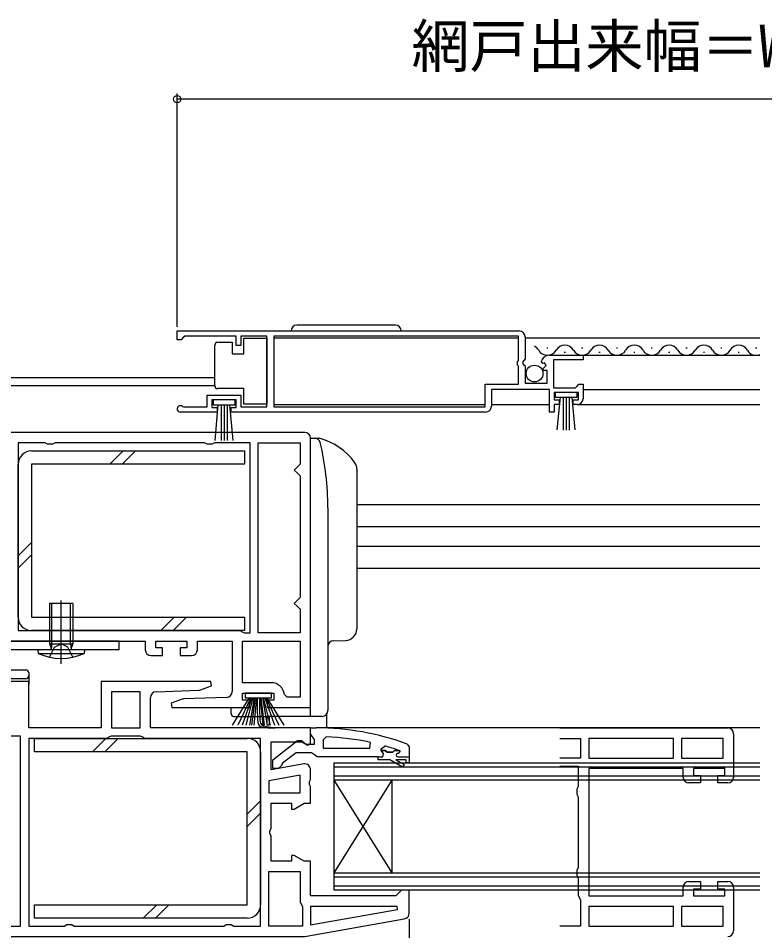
# Model space of a CAD drawing. Units: millimetres, scale not verified. Extents: x -526 to 524, y -783 to 779.
# Drawn here: x -19.7 to 109, y -476.3 to -318.8 of the extents above; entities that cross this region are included whole.
import ezdxf
from ezdxf.enums import TextEntityAlignment as Align

# ---------------------------------------------------------------- set-up
doc = ezdxf.new("R2010")
doc.units = ezdxf.units.MM
doc.header["$LTSCALE"] = 4
for name, color, linetype in [('0-2_YKK_11', 7, 'Continuous'), ('0-3_YKK_11E', 7, 'Continuous'), ('0-4_YKK_12', 2, 'Continuous'), ('0-5_YKK_13', 4, 'Continuous'), ('0-7_YKK_D', 6, 'Continuous')]:
    doc.layers.add(name, color=color, linetype=linetype)
doc.styles.add('ＭＳ ゴシック', font='')
doc.styles.get('ＭＳ ゴシック').set_extended_font_data('MS Gothic')

msp = doc.modelspace()

# ---------------------------------------------------------------- linework, layer by layer
at = {"layer": '0-2_YKK_11'}
for p, q in [((7.68, -372.8), (66.68, -372.8)), ((4.043, -435.066), (11.42, -434.809)), ((16.213, -436.034), (8.837, -436.291))]:
    msp.add_line(p, q, dxfattribs=at)
for points in [[(8.584, -385.829), (8.777, -385.9), (12.88, -385.9), (12.88, -383.9), (18.68, -383.9), (18.68, -385.9), (23.177, -385.9), (23.177, -373.7), (18.68, -373.7), (18.68, -375.3), (17.88, -375.3), (17.88, -373.7), (8.98, -373.7), (8.68, -374), (8.38, -374.3), (7.68, -374.3), (7.68, -372.8)], [(67.68, -373.8), (67.68, -377.631), (67.226, -378.171), (67.38, -378.5), (67.68, -378.8), (67.68, -381.8), (71.48, -381.8), (71.48, -379.6), (70.862, -379.6), (70.755, -379.341), (71.321, -378.776), (71.05, -378.308), (70.731, -378.393), (70.48, -378.182)], [(71.775, -377), (77.68, -377), (77.68, -377.8), (72.58, -377.8), (72.58, -382.6), (76.38, -382.6), (76.68, -382.3), (76.98, -382), (77.68, -382), (77.68, -384.5)], [(76.68, -385.5), (75.98, -385.5), (75.98, -384.7), (76.88, -384.7), (76.88, -383.4), (72.68, -383.4), (72.68, -384.7), (73.58, -384.7), (73.58, -385.5), (72.68, -385.5), (72.68, -386.8), (71.88, -386.8), (71.88, -382.9), (61.88, -382.9), (61.88, -385.8)], [(60.88, -386.8), (16.98, -386.8), (16.98, -386), (17.88, -386), (17.88, -384.7), (13.68, -384.7), (13.68, -386), (14.58, -386), (14.58, -386.8), (8.23, -386.8)], [(29.679, -390.3), (-28.321, -390.3), (-28.321, -392.995), (-27.806, -393.28), (-26.878, -392.7), (-21.521, -392.7), (-21.521, -397.507), (-27.148, -396.515)], [(8.53, -436.351), (6.626, -437.044), (6.759, -437.8), (20.179, -437.8), (20.179, -436.5), (18.979, -436.5), (18.979, -435.3), (24.379, -435.3), (24.379, -436.5), (23.179, -436.5), (23.179, -437.8), (30.679, -437.8), (30.679, -391.3)], [(-44.495, -423.272), (-27.321, -426.3), (2.179, -426.3), (2.179, -427.8)], [(3.179, -428.8), (5.179, -428.8), (5.179, -427.5), (3.979, -427.5), (3.979, -426.3), (9.379, -426.3), (9.379, -427.5), (8.179, -427.5), (8.179, -428.8), (10.179, -428.8)], [(11.179, -427.8), (11.179, -426.3), (17.179, -426.3), (17.179, -435.034)], [(18.979, -426.3), (28.879, -426.3), (28.879, -436), (26.679, -436), (26.181, -435.554)], [(23.895, -433.5), (18.979, -433.5), (18.979, -426.3)], [(11.727, -434.749), (13.631, -434.056), (13.498, -433.3), (-5.422, -433.3), (-5.422, -441.3), (-17.922, -441.3), (-17.922, -433.3), (-28.322, -433.3), (-28.322, -476.3)], [(29.505, -447.515), (23.878, -448.507), (23.878, -443.7), (29.235, -443.7), (30.163, -444.28), (30.678, -443.995), (30.678, -441.3), (3.078, -441.3), (3.078, -436.066)], [(29.576, -443.896), (29.976, -444.096), (31.377, -444.096), (31.377, -443.296), (31.027, -442.819), (30.677, -442.342), (30.677, -441.296), (31.677, -441.296)], [(42.377, -446.296), (31.831, -446.296), (31.354, -445.946), (30.877, -445.596), (28.18, -445.596), (25.87, -447.401), (25.677, -447.795), (25.177, -448.296), (24.177, -448.296), (24.177, -446.819), (28.159, -443.709)], [(33.398, -442.832), (32.877, -443.331), (32.877, -444.796)], [(32.877, -444.796), (40.93, -444.796), (41.036, -443.807)], [(47.349, -444.074), (47.677, -444.544), (47.677, -447.296), (47.177, -447.296), (47.177, -446.796), (45.377, -446.796), (46.821, -447.629), (46.571, -448.062), (44.377, -446.796), (42.377, -446.796), (42.377, -446.296), (43.177, -446.296), (43.252, -445.705), (42.877, -445.221), (42.877, -445.196), (42.877, -444.9), (43.511, -444.419)], [(45.942, -445.169), (45.994, -445.196), (45.171, -445.196), (44.873, -445.458), (43.881, -445.458), (43.584, -445.196), (42.877, -445.196), (43.584, -445.196), (43.881, -445.458), (44.873, -445.458), (45.171, -445.196), (46.077, -445.196), (46.077, -445.396), (45.777, -445.696)], [(45.777, -446.296), (47.677, -446.296), (47.677, -447.296), (47.177, -447.296), (47.177, -446.796), (45.377, -446.796), (46.821, -447.629), (46.571, -448.062), (44.377, -446.796), (42.377, -446.796), (42.377, -446.296)], [(47.678, -473.287), (47.678, -469.3), (46.378, -469.3), (45.878, -469.8), (45.378, -470.3), (30.678, -470.3), (30.678, -464.3), (29.61, -464.3), (27.878, -463.3), (27.378, -463.3), (27.378, -464.3), (23.878, -464.3), (23.878, -459.924), (23.691, -459.534), (23.691, -459.066), (23.878, -458.675), (23.878, -454.3), (27.378, -454.3), (27.378, -455.3), (27.878, -455.3), (29.61, -454.3), (30.678, -454.3), (30.678, -451.424), (30.491, -451.034), (30.491, -450.566), (30.678, -450.175), (30.678, -448.5)], [(-27.322, -477.3), (29.678, -477.3), (46.852, -474.272)]]:
    msp.add_lwpolyline(points, dxfattribs=at)
for points in [[(66.58, -373.7), (24.377, -373.7), (24.377, -385.9), (60.78, -385.9), (60.78, -382), (66.58, -382), (66.58, -378.9), (66.38, -378.7), (66.38, -378.1), (66.58, -377.9)], [(-19.721, -424.5), (18.479, -424.5), (18.879, -424.7), (19.279, -424.9), (20.279, -424.9), (20.279, -392.1), (14.145, -392.1), (13.712, -392.35), (12.846, -392.35), (12.413, -392.1), (-13.355, -392.1), (-13.788, -392.35), (-14.654, -392.35), (-15.087, -392.1), (-19.721, -392.1)], [(21.679, -424.9), (21.679, -392.1), (28.879, -392.1), (28.879, -395.8), (28.379, -396.3), (27.879, -396.8), (28.379, -397.3), (28.879, -397.8), (28.879, -418.8), (28.379, -419.3), (27.879, -419.8), (28.379, -420.3), (28.879, -420.8), (28.879, -424.9)], [(1.278, -441.3), (1.278, -435.1), (-3.622, -435.1), (-3.622, -441.3)], [(-19.322, -475.5), (-19.322, -442.7), (-26.522, -442.7), (-26.522, -475.5)], [(22.078, -475.5), (22.078, -443.1), (2.178, -443.1), (1.778, -442.9), (1.378, -442.7), (-3.722, -442.7), (-4.122, -442.9), (-4.522, -443.1), (-17.922, -443.1), (-17.922, -475.5), (-11.788, -475.5), (-11.355, -475.25), (-10.489, -475.25), (-10.056, -475.5), (15.712, -475.5), (16.145, -475.25), (17.011, -475.25), (17.444, -475.5)], [(28.878, -449.453), (23.478, -450.406), (23.478, -452.5), (28.878, -452.5)], [(23.478, -475.5), (23.478, -466.1), (28.878, -466.1), (28.878, -471.3), (29.078, -471.7), (29.278, -472.1), (29.278, -475.5)], [(30.678, -475.296), (45.696, -472.648), (45.648, -472.1), (30.678, -472.1)]]:
    msp.add_lwpolyline(points, close=True, dxfattribs=at)
for centre, radius, start, end in [((66.68, -373.8), 1, 0.00001, 89.99999), ((71.775, -378.3), 1.3, 89.99998, 174.7841), ((8.23, -386.25), 0.55, 49.88058, 269.99997), ((76.68, -384.5), 1, 270.00001, 359.99999), ((60.88, -385.8), 1, 270.00001, 359.99999), ((29.679, -391.3), 1, 0.00001, 89.99999), ((3.179, -427.8), 1, 180.00001, 269.99999), ((10.179, -427.8), 1, 270.00001, 359.99999), ((23.895, -435.8), 2.3, 6.15065, 89.99999), ((4.078, -436.066), 1, 91.99998, 180), ((11.385, -433.809), 1, 271.99996, 289.99994), ((16.179, -435.034), 1, 272.00001, 0.00003), ((8.872, -437.291), 1, 91.99996, 109.99994), ((31.603, -487.296), 46, 69.9829, 89.90699), ((28.776, -444.496), 1, 36.8699, 128.08673), ((31.603, -487.296), 44.5, 77.76086, 87.68844), ((31.603, -487.295), 44.5, 71.20231, 74.47814), ((45.777, -445.996), 0.3, 89.99999, 270.00001), ((29.678, -448.5), 1, 360, 99.99998), ((46.678, -473.287), 1, 279.99998, 359.99996)]:
    msp.add_arc(centre, radius, start, end, dxfattribs=at)
at = {"layer": '0-3_YKK_11E'}
for p, q in [((73.657, -441.296), (102.657, -441.296)), ((103.657, -442.296), (103.657, -449.796)), ((103.657, -468.796), (103.657, -476.296))]:
    msp.add_line(p, q, dxfattribs=at)
for points in [[(73.657, -443.096), (77.257, -443.096), (77.257, -446.496), (73.657, -446.496)], [(73.657, -447.896), (76.857, -447.896), (76.857, -451.43), (76.607, -451.863), (76.607, -452.729), (76.857, -453.162), (76.857, -465.43), (76.607, -465.863), (76.607, -466.729), (76.857, -467.162), (76.857, -470.196), (77.057, -470.596), (77.257, -470.996), (77.257, -475.496), (73.657, -475.496)], [(94.957, -449.796), (94.957, -448.296), (78.657, -448.296), (78.657, -470.296), (94.957, -470.296), (94.957, -468.796)], [(102.657, -450.796), (100.957, -450.796), (100.957, -449.496), (102.157, -449.496), (102.157, -448.296), (96.757, -448.296), (96.757, -449.496), (97.957, -449.496), (97.957, -450.796), (95.957, -450.796)], [(95.957, -467.796), (97.957, -467.796), (97.957, -469.096), (96.757, -469.096), (96.757, -470.296), (102.157, -470.296), (102.157, -469.096), (100.957, -469.096), (100.957, -467.796), (102.657, -467.796)]]:
    msp.add_lwpolyline(points, dxfattribs=at)
for points in [[(93.257, -443.096), (78.657, -443.096), (78.657, -446.496), (93.257, -446.496)], [(101.857, -443.096), (94.657, -443.096), (94.657, -446.496), (101.857, -446.496)], [(93.257, -472.096), (78.657, -472.096), (78.657, -475.496), (93.257, -475.496)], [(101.857, -472.096), (94.657, -472.096), (94.657, -475.496), (101.857, -475.496)]]:
    msp.add_lwpolyline(points, close=True, dxfattribs=at)
for centre, start, end in [((102.657, -442.296), 0, 90), ((95.957, -449.796), 180, 270), ((102.657, -449.796), 270, 0), ((95.957, -468.796), 90, 180), ((102.657, -468.796), 0, 90), ((102.657, -476.296), 270, 0)]:
    msp.add_arc(centre, 1, start, end, dxfattribs=at)
at = {"layer": '0-4_YKK_12'}
for p, q in [((24.38, -374), (66.58, -374)), ((67.68, -374), (108.179, -374)), ((71.632, -375.74), (71.432, -375.74)), ((77.632, -375.74), (77.432, -375.74)), ((83.632, -375.74), (83.432, -375.74)), ((89.632, -375.74), (89.432, -375.74)), ((95.632, -375.74), (95.432, -375.74)), ((101.632, -375.74), (101.432, -375.74)), ((107.632, -375.74), (107.432, -375.74)), ((74.632, -376.5), (74.432, -376.5)), ((77.28, -377), (108.179, -377)), ((80.632, -376.5), (80.432, -376.5)), ((86.632, -376.5), (86.432, -376.5)), ((92.632, -376.5), (92.432, -376.5)), ((98.632, -376.5), (98.432, -376.5)), ((104.632, -376.5), (104.432, -376.5)), ((-110.544, -380.8), (14.177, -380.8)), ((-110.544, -382.2), (14.177, -382.2)), ((77.68, -382.9), (108.179, -382.9)), ((24.38, -385.5), (60.78, -385.5)), ((61.88, -385.5), (71.88, -385.5)), ((76.683, -385.5), (108.179, -385.5)), ((108.179, -402.8), (38.678, -402.8)), ((108.179, -406.6), (38.678, -406.6)), ((108.179, -410), (38.678, -410)), ((108.179, -413.8), (38.678, -413.8)), ((33.43, -438.96), (33.43, -441.296)), ((108.179, -441.296), (31.677, -441.296)), ((34.678, -447.298), (108.179, -447.298)), ((34.678, -447.298), (34.678, -469.298)), ((34.678, -447.998), (108.179, -447.998)), ((108.179, -449.598), (34.678, -449.598)), ((108.179, -450.298), (34.678, -450.298)), ((44.678, -450.298), (34.678, -466.298)), ((34.678, -450.298), (44.678, -466.298)), ((44.678, -450.298), (44.678, -466.298)), ((34.678, -466.298), (108.179, -466.298)), ((34.678, -466.998), (108.179, -466.998)), ((108.179, -468.598), (34.678, -468.598)), ((108.179, -469.298), (34.678, -469.298))]:
    msp.add_line(p, q, dxfattribs=at)
for centre, start, end in [((68.532, -376.958), 29.20254, 62.41589), ((71.532, -375.282), 209.20254, 330.79746), ((74.532, -376.958), 29.20254, 150.79746), ((77.532, -375.282), 209.20254, 330.79746), ((80.532, -376.958), 29.20254, 150.79746), ((83.532, -375.282), 209.20254, 330.79746), ((86.532, -376.958), 29.20254, 150.79746), ((89.532, -375.282), 209.20254, 330.79746), ((92.532, -376.958), 29.20254, 150.79746), ((95.532, -375.282), 209.20254, 330.79746), ((98.532, -376.958), 29.20254, 150.79746), ((101.532, -375.282), 209.20254, 330.79746), ((104.532, -376.958), 29.20254, 150.79746), ((107.532, -375.282), 209.20254, 292.13409)]:
    msp.add_arc(centre, 1.718, start, end, dxfattribs=at)
at = {"layer": '0-5_YKK_13'}
for p, q in [((45.33, -371.8), (28.33, -371.8)), ((14.677, -374.75), (17.177, -374.75)), ((17.177, -374.75), (17.177, -376.75)), ((17.177, -376.75), (19.177, -376.75)), ((14.177, -382.25), (14.177, -381.75)), ((19.177, -382.75), (14.677, -382.75)), ((14.244, -391.677), (14.78, -385.55)), ((15.28, -385.55), (15.28, -391.7)), ((15.78, -385.55), (15.78, -391.7)), ((16.28, -385.55), (16.28, -391.7)), ((17.316, -391.677), (16.78, -385.55)), ((73.247, -389.877), (73.783, -384.25)), ((74.283, -384.25), (74.283, -389.9)), ((74.783, -384.25), (74.783, -389.9)), ((75.283, -384.25), (75.283, -389.9)), ((76.319, -389.877), (75.783, -384.25)), ((30.678, -392.3), (30.678, -391.3)), ((30.678, -391.3), (32.039, -391.3)), ((-3.913, -395.794), (-1.613, -393.494)), ((-1.792, -395.794), (0.508, -393.494)), ((30.678, -438.3), (30.678, -392.3)), ((-19.721, -422.2), (-19.721, -395.794)), ((38.678, -396.638), (38.678, -424.194)), ((33.678, -403.3), (33.678, -438.3)), ((33.678, -403.3), (33.678, -413.6)), ((-19.721, -411.602), (-17.421, -409.302)), ((-19.721, -413.723), (-17.421, -411.423)), ((-13.942, -426.8), (-13.942, -419.8)), ((-12.321, -430.226), (-12.321, -419.287)), ((-10.7, -426.8), (-10.7, -419.8)), ((-10.321, -419.8), (-10.321, -426.8)), ((4.857, -424.5), (7.157, -422.2)), ((6.978, -424.5), (9.278, -422.2)), ((-2.321, -426.3), (-28.893, -426.3)), ((-2.321, -427.8), (-2.321, -426.3)), ((34.643, -426.266), (36.748, -426.193)), ((-2.321, -427.8), (-28.885, -427.8)), ((-8.321, -427.8), (-16.321, -427.8)), ((-16.321, -427.8), (-16.265, -428.443)), ((-14.321, -426.8), (-14.063, -427.533)), ((-14.321, -426.8), (-10.321, -426.8)), ((-13.942, -426.8), (-14.053, -427.627)), ((-11.176, -427.372), (-12.321, -426.763)), ((-10.321, -429.087), (-11.176, -427.372)), ((-10.7, -426.8), (-10.59, -427.627)), ((-10.321, -426.8), (-10.58, -427.533)), ((-8.321, -427.8), (-8.378, -428.443)), ((-16.265, -428.443), (-8.378, -428.443)), ((-30.322, -431.3), (-18.422, -431.3)), ((-18.422, -432.8), (-28.322, -432.8)), ((-17.922, -431.8), (-17.922, -432.3)), ((-17.922, -432.3), (-17.922, -433.8)), ((17.207, -440.8), (20.179, -436.1)), ((20.379, -436.1), (18.12, -440.8)), ((20.579, -436.1), (18.914, -440.8)), ((19.59, -440.8), (20.779, -436.1)), ((20.979, -436.1), (20.147, -440.8)), ((20.584, -440.8), (21.179, -436.1)), ((21.379, -436.1), (20.903, -440.8)), ((21.979, -436.1), (22.454, -440.8)), ((22.773, -440.8), (22.179, -436.1)), ((22.379, -436.1), (23.211, -440.8)), ((23.767, -440.8), (22.579, -436.1)), ((22.779, -436.1), (24.443, -440.8)), ((22.979, -436.1), (25.237, -440.8)), ((26.15, -440.8), (23.179, -436.1)), ((16.978, -438.8), (16.978, -437.8)), ((17.478, -439.3), (23.178, -439.3)), ((30.678, -439.3), (23.178, -439.3)), ((23.178, -440.8), (23.178, -439.3)), ((23.578, -439.3), (23.578, -440.8)), ((30.678, -439.3), (30.678, -438.3)), ((32.081, -439.3), (30.678, -439.3)), ((32.678, -439.3), (32.081, -439.3)), ((23.578, -440.8), (23.178, -440.8)), ((-4.622, -443.1), (-6.922, -445.4)), ((-2.5, -443.1), (-4.8, -445.4)), ((22.078, -445.4), (22.078, -471.806)), ((22.078, -453.877), (19.778, -456.177)), ((22.078, -455.998), (19.778, -458.298)), ((4.149, -471.806), (1.849, -474.106)), ((6.27, -471.806), (3.97, -474.106))]:
    msp.add_line(p, q, dxfattribs=at)
for points in [[(19.177, -376.75), (19.177, -374.05), (23.177, -374.05), (23.177, -385.45)], [(14.177, -381.75), (14.177, -375.75), (14.177, -375.25)], [(23.177, -385.45), (19.177, -385.45), (19.177, -382.75)], [(-17.421, -393.494), (19.278, -393.494), (19.278, -395.794), (-17.421, -395.794)], [(-17.421, -395.794), (-17.421, -422.2), (19.278, -422.2), (19.278, -424.5), (-17.421, -424.5)], [(-10.321, -419.8), (-14.321, -419.8), (-14.321, -426.8)], [(-14.321, -429.087), (-13.466, -427.372), (-12.321, -426.763)], [(21.479, -436.1), (21.482, -437.471), (21.492, -438.538), (21.511, -439.341), (21.54, -439.924), (21.582, -440.327), (21.638, -440.593), (21.8, -440.881), (22.059, -441.064), (22.521, -441.197), (22.868, -441.244), (23.314, -441.277), (23.874, -441.295), (24.565, -441.3)], [(21.879, -436.1), (21.882, -437.467), (21.895, -438.522), (21.918, -439.309), (21.954, -439.871), (22.005, -440.253), (22.073, -440.497), (22.269, -440.75), (22.574, -440.919), (23.082, -441.063), (23.447, -441.124), (23.904, -441.179), (24.468, -441.227), (25.151, -441.268)], [(19.778, -471.806), (19.778, -445.4), (-16.922, -445.4), (-16.922, -443.1), (19.778, -443.1)], [(19.778, -474.106), (-16.921, -474.106), (-16.921, -471.806), (19.778, -471.806)]]:
    msp.add_lwpolyline(points, dxfattribs=at)
for points in [[(72.883, -384.25), (76.682, -384.25), (76.682, -383.4), (72.883, -383.4)], [(13.88, -385.55), (17.68, -385.55), (17.68, -384.7), (13.88, -384.7)], [(19.429, -435.3), (19.429, -436.1), (23.929, -436.1), (23.929, -435.3)]]:
    msp.add_lwpolyline(points, close=True, dxfattribs=at)
msp.add_circle((69.327, -380.15), 1.45, dxfattribs=at)
for centre, radius, start, end in [((28.33, -372.8), 1, 90, 180), ((45.33, -372.8), 1, 0, 90), ((14.677, -375.25), 0.5, 90, 179.99999), ((14.677, -382.25), 0.5, 180.00005, 270), ((31.394, -392.3), 1, 13.31865, 90), ((32.039, -392.3), 1, 73.81686, 90), ((29.113, -402.384), 11.5, 37.21715, 73.81686), ((-15.072, -403.3), 48.75, 0, 13.31865), ((-17.421, -395.794), 2.3, 89.99985, 179.99999), ((36.678, -396.638), 2, 0, 37.21715), ((33.377, -403), 0.3, 0.35477, 0.51609), ((-17.421, -422.2), 2.3, 179.99999, 269.99999), ((36.678, -424.194), 2, 272, 0), ((34.678, -427.266), 1, 92, 180), ((-14.251, -427.6), 0.2, 270, 19.42185), ((-10.391, -427.6), 0.2, 160.57815, 270), ((-12.321, -419.8), 9.5, 245.47227, 294.52773), ((-18.422, -431.8), 0.5, 0, 90), ((-18.422, -432.3), 0.5, 270, 0), ((17.478, -438.8), 0.5, 180, 270), ((32.678, -438.3), 1, 270, 0), ((19.778, -445.4), 2.3, 359.99999, 89.99999), ((19.778, -471.806), 2.3, 269.99985, 359.99999)]:
    msp.add_arc(centre, radius, start, end, dxfattribs=at)
at = {"layer": '0-7_YKK_D'}
for p, q in [((7.68, -372.1), (7.68, -331.8)), ((237.657, -332.8), (7.68, -332.8)), ((47.678, -474.287), (47.678, -621.801))]:
    msp.add_line(p, q, dxfattribs=at)
msp.add_circle((7.68, -332.8), 0.637, dxfattribs=at)

# ---------------------------------------------------------------- texts
at = {"layer": '0-7_YKK_D', "style": 'ＭＳ ゴシック'}
msp.add_text('網戸出来幅＝W／2－20', height=7.331, dxfattribs=at).set_placement((48.094, -329.493), align=Align.BOTTOM_LEFT)

doc.saveas('drawing.dxf')
